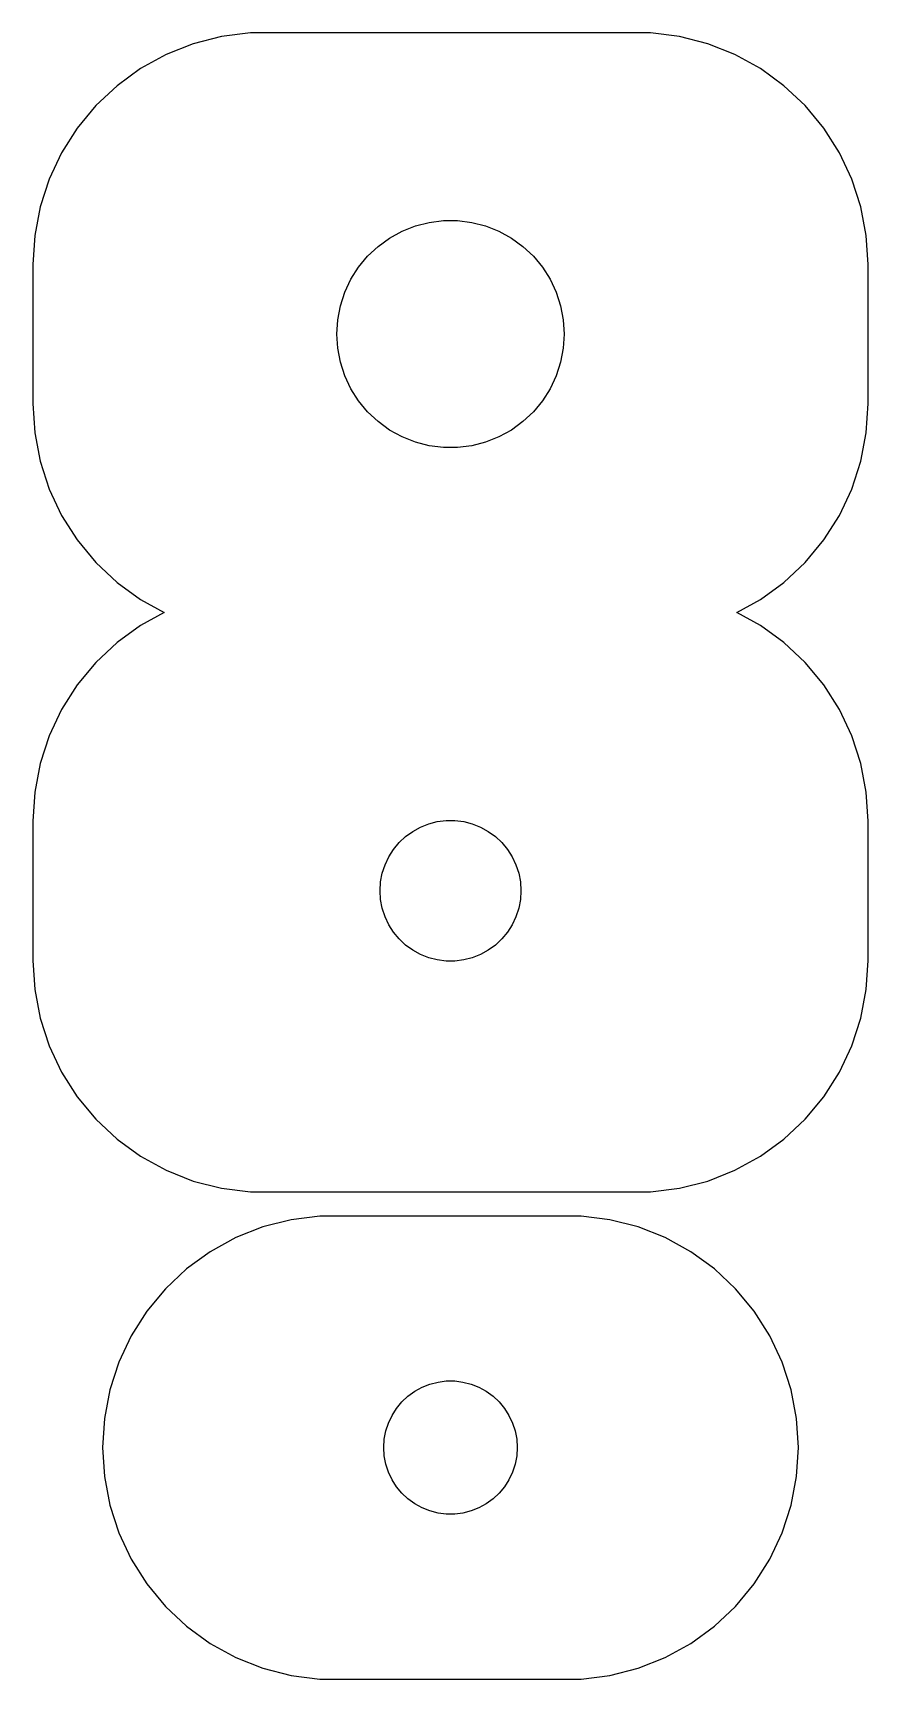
# Model space of a CAD drawing. Header units: metres. Extents: x -18 to 18, y -10 to 61.
import ezdxf

# ---------------------------------------------------------------- set-up
doc = ezdxf.new("R2010")
doc.units = ezdxf.units.M

msp = doc.modelspace()

# ---------------------------------------------------------------- linework, layer by layer
for p, q in [((-11.0902, 60.5106), (-12.2578, 60.0483)), ((-9.87381, 60.8229), (-11.0902, 60.5106)), ((-8.6279, 60.9803), (-9.87381, 60.8229)), ((8.6279, 60.9803), (-8.6279, 60.9803)), ((9.87381, 60.8229), (8.6279, 60.9803)), ((11.0902, 60.5106), (9.87381, 60.8229)), ((12.2578, 60.0483), (11.0902, 60.5106)), ((-12.2578, 60.0483), (-13.3583, 59.4433)), ((13.3583, 59.4433), (12.2578, 60.0483)), ((-13.3583, 59.4433), (-14.3742, 58.7051)), ((14.3742, 58.7051), (13.3583, 59.4433)), ((-14.3742, 58.7051), (-15.2897, 57.8455)), ((15.2897, 57.8455), (14.3742, 58.7051)), ((-15.2897, 57.8455), (-16.0902, 56.8778)), ((16.0902, 56.8778), (15.2897, 57.8455)), ((-16.0902, 56.8778), (-16.7631, 55.8175)), ((16.7631, 55.8175), (16.0902, 56.8778)), ((-16.7631, 55.8175), (-17.2978, 54.6812)), ((17.2978, 54.6812), (16.7631, 55.8175)), ((-17.2978, 54.6812), (-17.6858, 53.4869)), ((17.6858, 53.4869), (17.2978, 54.6812)), ((-17.6858, 53.4869), (-17.9211, 52.2533)), ((17.9211, 52.2533), (17.6858, 53.4869)), ((-2.0863, 52.4336), (-1.51418, 52.6602)), ((-1.51418, 52.6602), (-0.918167, 52.8132)), ((-0.918167, 52.8132), (-0.307663, 52.8903)), ((-0.307663, 52.8903), (0.307663, 52.8903)), ((0.307663, 52.8903), (0.918167, 52.8132)), ((0.918167, 52.8132), (1.51418, 52.6602)), ((1.51418, 52.6602), (2.0863, 52.4336)), ((-17.9211, 52.2533), (-18, 51)), ((-3.12337, 51.7755), (-2.62555, 52.1372)), ((-2.62555, 52.1372), (-2.0863, 52.4336)), ((2.0863, 52.4336), (2.62555, 52.1372)), ((2.62555, 52.1372), (3.12337, 51.7755)), ((18, 51), (17.9211, 52.2533)), ((-3.96417, 50.8801), (-3.57195, 51.3543)), ((-3.57195, 51.3543), (-3.12337, 51.7755)), ((3.12337, 51.7755), (3.57195, 51.3543)), ((3.57195, 51.3543), (3.96417, 50.8801)), ((-18, 51), (-18, 45)), ((-4.2939, 50.3606), (-3.96417, 50.8801)), ((3.96417, 50.8801), (4.2939, 50.3606)), ((18, 45), (18, 51)), ((-4.74605, 49.2186), (-4.55589, 49.8038)), ((-4.55589, 49.8038), (-4.2939, 50.3606)), ((4.2939, 50.3606), (4.55589, 49.8038)), ((4.55589, 49.8038), (4.74605, 49.2186)), ((-4.86136, 48.6141), (-4.74605, 49.2186)), ((4.74605, 49.2186), (4.86136, 48.6141)), ((-4.89999, 48), (-4.86136, 48.6141)), ((4.86136, 48.6141), (4.89999, 48)), ((-4.86136, 47.3859), (-4.89999, 48)), ((4.89999, 48), (4.86136, 47.3859)), ((-4.74605, 46.7814), (-4.86136, 47.3859)), ((4.86136, 47.3859), (4.74605, 46.7814)), ((-4.55589, 46.1962), (-4.74605, 46.7814)), ((-4.2939, 45.6394), (-4.55589, 46.1962)), ((4.55589, 46.1962), (4.2939, 45.6394)), ((4.74605, 46.7814), (4.55589, 46.1962)), ((-3.96417, 45.1199), (-4.2939, 45.6394)), ((4.2939, 45.6394), (3.96417, 45.1199)), ((-18, 45), (-17.9211, 43.7467)), ((-3.57195, 44.6457), (-3.96417, 45.1199)), ((3.96417, 45.1199), (3.57195, 44.6457)), ((17.9211, 43.7467), (18, 45)), ((-3.12337, 44.2245), (-3.57195, 44.6457)), ((-2.62555, 43.8628), (-3.12337, 44.2245)), ((3.12337, 44.2245), (2.62555, 43.8628)), ((3.57195, 44.6457), (3.12337, 44.2245)), ((-17.9211, 43.7467), (-17.6858, 42.5131)), ((-2.0863, 43.5664), (-2.62555, 43.8628)), ((-1.51418, 43.3398), (-2.0863, 43.5664)), ((-0.918167, 43.1868), (-1.51418, 43.3398)), ((1.51418, 43.3398), (0.918167, 43.1868)), ((2.0863, 43.5664), (1.51418, 43.3398)), ((2.62555, 43.8628), (2.0863, 43.5664)), ((17.6858, 42.5131), (17.9211, 43.7467)), ((-0.307663, 43.1097), (-0.918167, 43.1868)), ((0.307663, 43.1097), (-0.307663, 43.1097)), ((0.918167, 43.1868), (0.307663, 43.1097)), ((-17.6858, 42.5131), (-17.2978, 41.3188)), ((17.2978, 41.3188), (17.6858, 42.5131)), ((-17.2978, 41.3188), (-16.7631, 40.1825)), ((16.7631, 40.1825), (17.2978, 41.3188)), ((-16.7631, 40.1825), (-16.0902, 39.1222)), ((16.0902, 39.1222), (16.7631, 40.1825)), ((-16.0902, 39.1222), (-15.2897, 38.1545)), ((15.2897, 38.1545), (16.0902, 39.1222)), ((-15.2897, 38.1545), (-14.3742, 37.2949)), ((14.3742, 37.2949), (15.2897, 38.1545)), ((-14.3742, 37.2949), (-13.3583, 36.5567)), ((13.3583, 36.5567), (14.3742, 37.2949)), ((-13.3583, 36.5567), (-12.3456, 36)), ((12.3456, 36), (13.3583, 36.5567)), ((-12.3456, 36), (-13.3583, 35.4433)), ((13.3583, 35.4433), (12.3456, 36)), ((-13.3583, 35.4433), (-14.3742, 34.7051)), ((14.3742, 34.7051), (13.3583, 35.4433)), ((-14.3742, 34.7051), (-15.2897, 33.8455)), ((15.2897, 33.8455), (14.3742, 34.7051)), ((-15.2897, 33.8455), (-16.0902, 32.8778)), ((16.0902, 32.8778), (15.2897, 33.8455)), ((-16.0902, 32.8778), (-16.7631, 31.8175)), ((16.7631, 31.8175), (16.0902, 32.8778)), ((-16.7631, 31.8175), (-17.2978, 30.6812)), ((17.2978, 30.6812), (16.7631, 31.8175)), ((-17.2978, 30.6812), (-17.6858, 29.4869)), ((17.6858, 29.4869), (17.2978, 30.6812)), ((-17.6858, 29.4869), (-17.9211, 28.2533)), ((17.9211, 28.2533), (17.6858, 29.4869)), ((-17.9211, 28.2533), (-18, 27)), ((18, 27), (17.9211, 28.2533)), ((-18, 27), (-18, 21)), ((-0.937897, 26.8866), (-0.568726, 26.9814)), ((-0.568726, 26.9814), (-0.190567, 27.0291)), ((-0.190567, 27.0291), (0.190567, 27.0291)), ((0.190567, 27.0291), (0.568726, 26.9814)), ((0.568726, 26.9814), (0.937897, 26.8866)), ((18, 21), (18, 27)), ((-2.21251, 26.0777), (-1.93466, 26.3386)), ((-1.93466, 26.3386), (-1.6263, 26.5626)), ((-1.6263, 26.5626), (-1.2923, 26.7463)), ((-1.2923, 26.7463), (-0.937897, 26.8866)), ((0.937897, 26.8866), (1.2923, 26.7463)), ((1.2923, 26.7463), (1.6263, 26.5626)), ((1.6263, 26.5626), (1.93466, 26.3386)), ((1.93466, 26.3386), (2.21251, 26.0777)), ((-2.6597, 25.4622), (-2.45547, 25.784)), ((-2.45547, 25.784), (-2.21251, 26.0777)), ((2.21251, 26.0777), (2.45547, 25.784)), ((2.45547, 25.784), (2.6597, 25.4622)), ((-2.93977, 24.7548), (-2.82199, 25.1173)), ((-2.82199, 25.1173), (-2.6597, 25.4622)), ((2.6597, 25.4622), (2.82199, 25.1173)), ((2.82199, 25.1173), (2.93977, 24.7548)), ((-3.03513, 24), (-3.0112, 24.3804)), ((-3.0112, 24.3804), (-2.93977, 24.7548)), ((2.93977, 24.7548), (3.0112, 24.3804)), ((3.0112, 24.3804), (3.03513, 24)), ((-3.0112, 23.6196), (-3.03513, 24)), ((-2.93977, 23.2452), (-3.0112, 23.6196)), ((3.0112, 23.6196), (2.93977, 23.2452)), ((3.03513, 24), (3.0112, 23.6196)), ((-2.82199, 22.8827), (-2.93977, 23.2452)), ((-2.6597, 22.5378), (-2.82199, 22.8827)), ((2.82199, 22.8827), (2.6597, 22.5378)), ((2.93977, 23.2452), (2.82199, 22.8827)), ((-2.45547, 22.216), (-2.6597, 22.5378)), ((-2.21251, 21.9223), (-2.45547, 22.216)), ((2.45547, 22.216), (2.21251, 21.9223)), ((2.6597, 22.5378), (2.45547, 22.216)), ((-1.93466, 21.6614), (-2.21251, 21.9223)), ((-1.6263, 21.4374), (-1.93466, 21.6614)), ((-1.2923, 21.2537), (-1.6263, 21.4374)), ((1.6263, 21.4374), (1.2923, 21.2537)), ((1.93466, 21.6614), (1.6263, 21.4374)), ((2.21251, 21.9223), (1.93466, 21.6614)), ((-18, 21), (-17.9211, 19.7467)), ((-0.937897, 21.1134), (-1.2923, 21.2537)), ((-0.568726, 21.0186), (-0.937897, 21.1134)), ((-0.190567, 20.9709), (-0.568726, 21.0186)), ((0.190567, 20.9709), (-0.190567, 20.9709)), ((0.568726, 21.0186), (0.190567, 20.9709)), ((0.937897, 21.1134), (0.568726, 21.0186)), ((1.2923, 21.2537), (0.937897, 21.1134)), ((17.9211, 19.7467), (18, 21)), ((-17.9211, 19.7467), (-17.6858, 18.5131)), ((17.6858, 18.5131), (17.9211, 19.7467)), ((-17.6858, 18.5131), (-17.2978, 17.3188)), ((17.2978, 17.3188), (17.6858, 18.5131)), ((-17.2978, 17.3188), (-16.7631, 16.1825)), ((16.7631, 16.1825), (17.2978, 17.3188)), ((-16.7631, 16.1825), (-16.0902, 15.1222)), ((16.0902, 15.1222), (16.7631, 16.1825)), ((-16.0902, 15.1222), (-15.2897, 14.1545)), ((15.2897, 14.1545), (16.0902, 15.1222)), ((-15.2897, 14.1545), (-14.3742, 13.2949)), ((14.3742, 13.2949), (15.2897, 14.1545)), ((-14.3742, 13.2949), (-13.3583, 12.5567)), ((13.3583, 12.5567), (14.3742, 13.2949)), ((-13.3583, 12.5567), (-12.2578, 11.9517)), ((12.2578, 11.9517), (13.3583, 12.5567)), ((-12.2578, 11.9517), (-11.0902, 11.4894)), ((-11.0902, 11.4894), (-9.87381, 11.1771)), ((9.87381, 11.1771), (11.0902, 11.4894)), ((11.0902, 11.4894), (12.2578, 11.9517)), ((-9.87381, 11.1771), (-8.6279, 11.0197)), ((-8.6279, 11.0197), (8.6279, 11.0197)), ((8.6279, 11.0197), (9.87381, 11.1771)), ((-5.6279, 9.98026), (-6.87381, 9.82286)), ((5.6279, 9.98026), (-5.6279, 9.98026)), ((6.87381, 9.82286), (5.6279, 9.98026)), ((-8.09016, 9.51056), (-9.25778, 9.04826)), ((-6.87381, 9.82286), (-8.09016, 9.51056)), ((8.09016, 9.51056), (6.87381, 9.82286)), ((9.25778, 9.04826), (8.09016, 9.51056)), ((-9.25778, 9.04826), (-10.3583, 8.44327)), ((10.3583, 8.44327), (9.25778, 9.04826)), ((-10.3583, 8.44327), (-11.3742, 7.70512)), ((11.3742, 7.70512), (10.3583, 8.44327)), ((-11.3742, 7.70512), (-12.2897, 6.84546)), ((12.2897, 6.84546), (11.3742, 7.70512)), ((-12.2897, 6.84546), (-13.0902, 5.87784)), ((13.0902, 5.87784), (12.2897, 6.84546)), ((-13.0902, 5.87784), (-13.7631, 4.81754)), ((13.7631, 4.81754), (13.0902, 5.87784)), ((-13.7631, 4.81754), (-14.2978, 3.68124)), ((14.2978, 3.68124), (13.7631, 4.81754)), ((-14.2978, 3.68124), (-14.6858, 2.48689)), ((14.6858, 2.48689), (14.2978, 3.68124)), ((-0.538712, 2.82407), (-0.180511, 2.86932)), ((-0.180511, 2.86932), (0.180511, 2.86932)), ((0.180511, 2.86932), (0.538712, 2.82407)), ((-14.6858, 2.48689), (-14.9211, 1.25333)), ((-2.09578, 1.96806), (-1.83258, 2.21523)), ((-1.83258, 2.21523), (-1.5405, 2.42743)), ((-1.5405, 2.42743), (-1.22411, 2.60136)), ((-1.22411, 2.60136), (-0.888412, 2.73428)), ((-0.888412, 2.73428), (-0.538712, 2.82407)), ((0.538712, 2.82407), (0.888412, 2.73428)), ((0.888412, 2.73428), (1.22411, 2.60136)), ((1.22411, 2.60136), (1.5405, 2.42743)), ((1.5405, 2.42743), (1.83258, 2.21523)), ((1.83258, 2.21523), (2.09578, 1.96806)), ((14.9211, 1.25333), (14.6858, 2.48689)), ((-2.51938, 1.38504), (-2.32591, 1.68988)), ((-2.32591, 1.68988), (-2.09578, 1.96806)), ((2.09578, 1.96806), (2.32591, 1.68988)), ((2.32591, 1.68988), (2.51938, 1.38504)), ((-14.9211, 1.25333), (-15, 0)), ((-2.85233, 0.360321), (-2.78467, 0.714981)), ((-2.78467, 0.714981), (-2.6731, 1.05835)), ((-2.6731, 1.05835), (-2.51938, 1.38504)), ((2.51938, 1.38504), (2.6731, 1.05835)), ((2.6731, 1.05835), (2.78467, 0.714981)), ((2.78467, 0.714981), (2.85233, 0.360321)), ((15, 0), (14.9211, 1.25333)), ((-15, 0), (-14.9211, -1.25333)), ((-2.875, 0), (-2.85233, 0.360321)), ((-2.85233, -0.360321), (-2.875, 0)), ((2.85233, 0.360321), (2.875, 0)), ((2.875, 0), (2.85233, -0.360321)), ((14.9211, -1.25333), (15, 0)), ((-2.78467, -0.714981), (-2.85233, -0.360321)), ((2.85233, -0.360321), (2.78467, -0.714981)), ((-14.9211, -1.25333), (-14.6858, -2.48689)), ((-2.6731, -1.05835), (-2.78467, -0.714981)), ((-2.51938, -1.38504), (-2.6731, -1.05835)), ((-2.32591, -1.68988), (-2.51938, -1.38504)), ((2.51938, -1.38504), (2.32591, -1.68988)), ((2.6731, -1.05835), (2.51938, -1.38504)), ((2.78467, -0.714981), (2.6731, -1.05835)), ((14.6858, -2.48689), (14.9211, -1.25333)), ((-2.09578, -1.96806), (-2.32591, -1.68988)), ((-1.83258, -2.21523), (-2.09578, -1.96806)), ((2.09578, -1.96806), (1.83258, -2.21523)), ((2.32591, -1.68988), (2.09578, -1.96806)), ((-14.6858, -2.48689), (-14.2978, -3.68124)), ((-1.5405, -2.42743), (-1.83258, -2.21523)), ((-1.22411, -2.60136), (-1.5405, -2.42743)), ((-0.888412, -2.73428), (-1.22411, -2.60136)), ((-0.538712, -2.82407), (-0.888412, -2.73428)), ((-0.180511, -2.86932), (-0.538712, -2.82407)), ((0.538712, -2.82407), (0.180511, -2.86932)), ((0.888412, -2.73428), (0.538712, -2.82407)), ((1.22411, -2.60136), (0.888412, -2.73428)), ((1.5405, -2.42743), (1.22411, -2.60136)), ((1.83258, -2.21523), (1.5405, -2.42743)), ((14.2978, -3.68124), (14.6858, -2.48689)), ((0.180511, -2.86932), (-0.180511, -2.86932)), ((-14.2978, -3.68124), (-13.7631, -4.81754)), ((13.7631, -4.81754), (14.2978, -3.68124)), ((-13.7631, -4.81754), (-13.0902, -5.87784)), ((13.0902, -5.87784), (13.7631, -4.81754)), ((-13.0902, -5.87784), (-12.2897, -6.84546)), ((12.2897, -6.84546), (13.0902, -5.87784)), ((-12.2897, -6.84546), (-11.3742, -7.70512)), ((11.3742, -7.70512), (12.2897, -6.84546)), ((-11.3742, -7.70512), (-10.3583, -8.44327)), ((10.3583, -8.44327), (11.3742, -7.70512)), ((-10.3583, -8.44327), (-9.25778, -9.04826)), ((9.25778, -9.04826), (10.3583, -8.44327)), ((-9.25778, -9.04826), (-8.09016, -9.51056)), ((8.09016, -9.51056), (9.25778, -9.04826)), ((-8.09016, -9.51056), (-6.87381, -9.82286)), ((-6.87381, -9.82286), (-5.6279, -9.98026)), ((5.6279, -9.98026), (6.87381, -9.82286)), ((6.87381, -9.82286), (8.09016, -9.51056)), ((-5.6279, -9.98026), (5.6279, -9.98026))]:
    msp.add_line(p, q)

doc.saveas('drawing.dxf')
